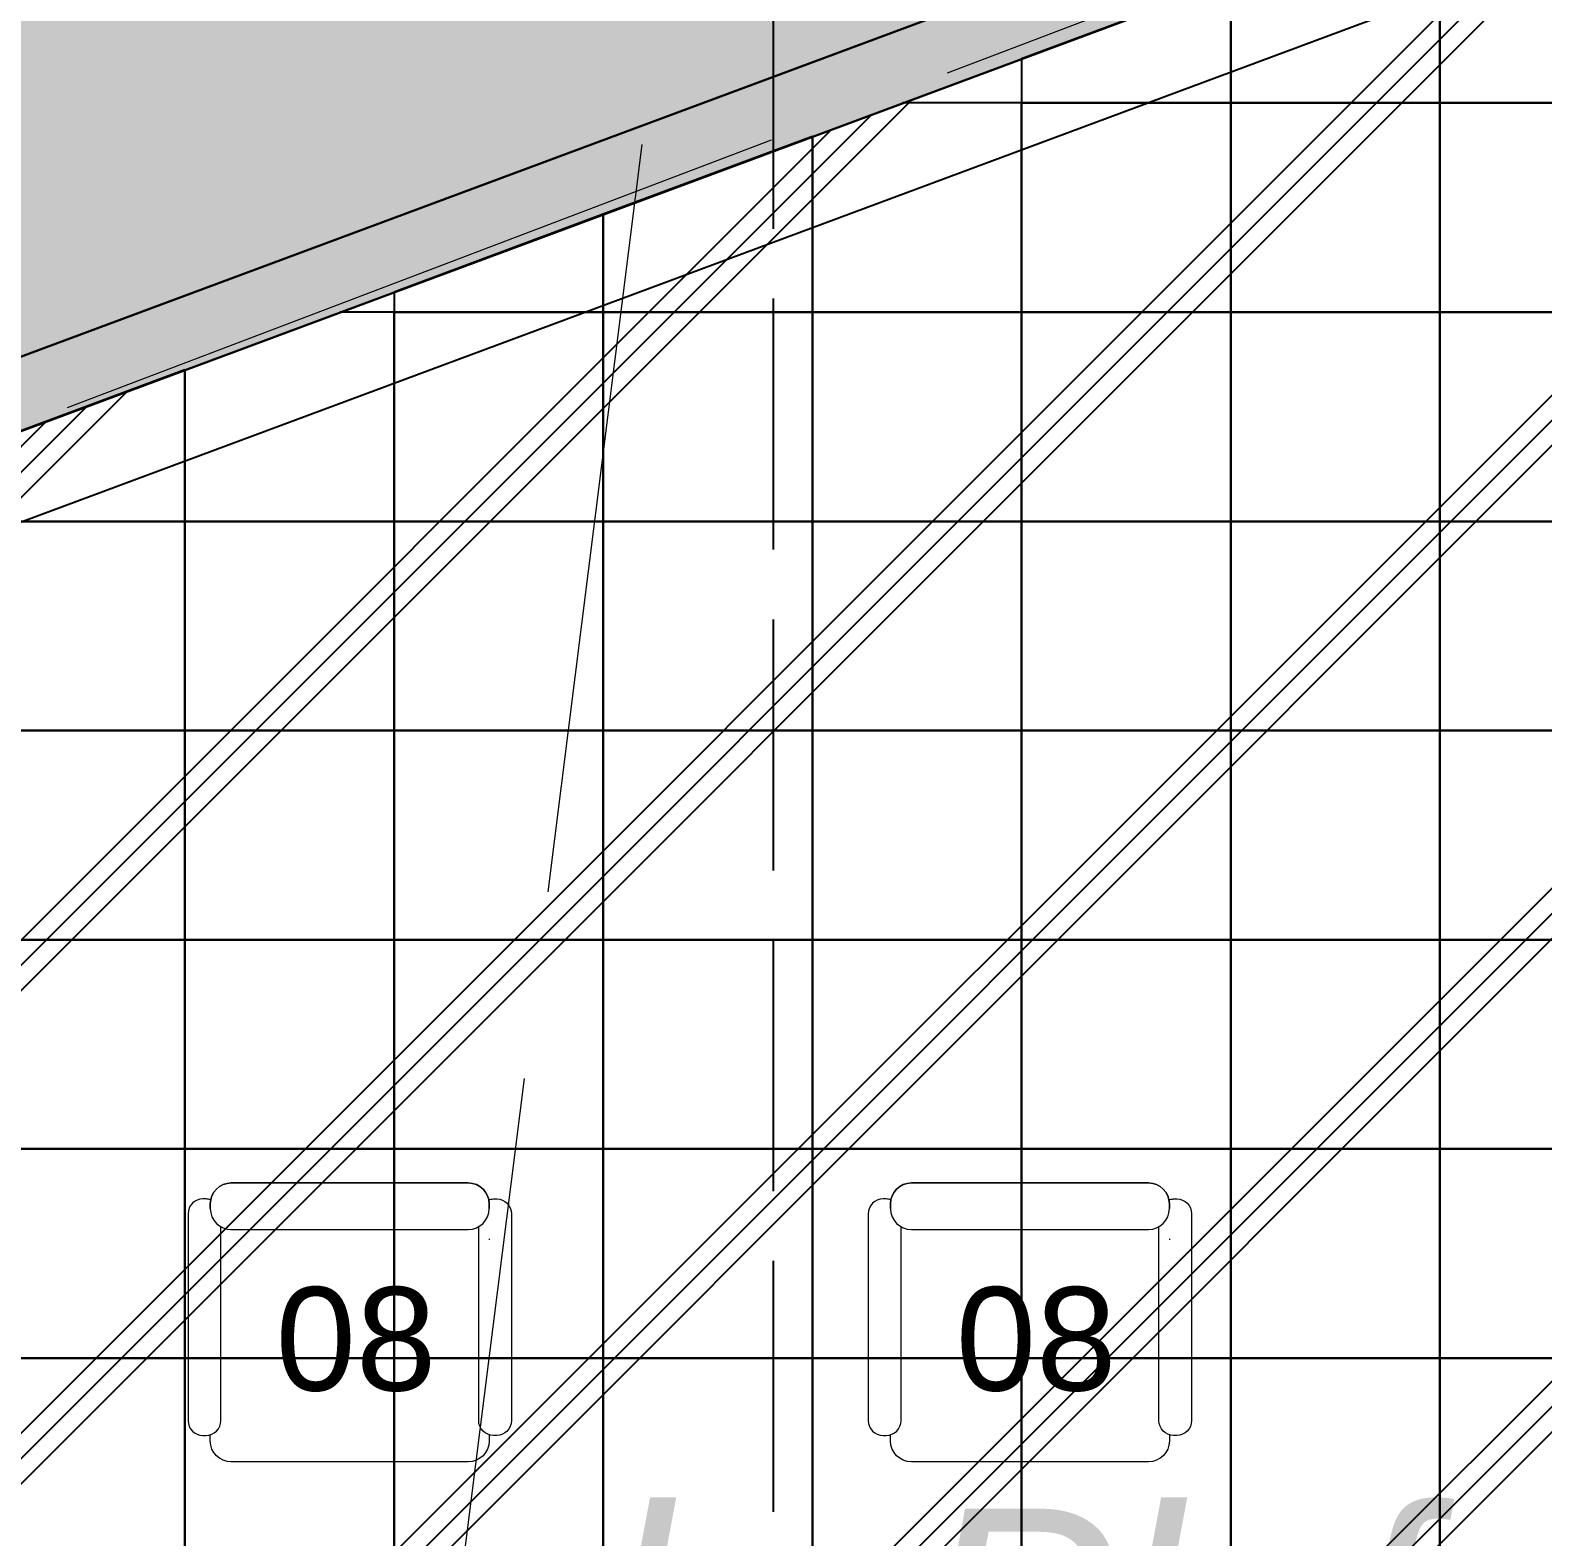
# Model space of a CAD drawing. Header units: millimetres. Extents: x 10930 to 21977, y 3767 to 7635.
# Drawn here: x 10973.31 to 10975.479, y 3818.642 to 3820.802 of the extents above; entities that cross this region are included whole.
import ezdxf

# ---------------------------------------------------------------- set-up
doc = ezdxf.new("R2010")
doc.units = ezdxf.units.MM
doc.linetypes.add('ACAD_ISO02W100', pattern=[15, 12, -3])
for name, color, linetype in [('CORTE', 224, 'Continuous'), ('LOCALES COLINDANTES', 50, 'Continuous'), ('MEDIDAS.', 75, 'Continuous'), ('MUROS - ARQ.', 251, 'Continuous'), ('MUROS ACABADO.', 201, 'Continuous'), ('PISO PATIO DE SERVICIO', 132, 'Continuous'), ('PISO PATIO PUBLICO', 142, 'Continuous')]:
    doc.layers.add(name, color=color, linetype=linetype)
for name, color, linetype, lineweight in [('COTAS', 161, 'ACAD_ISO02W100', 20), ('MUEBLES', 251, 'Continuous', 18), ('MURO TABLAROKA', 253, 'Continuous', 25), ('PLAFON', 151, 'Continuous', 25)]:
    doc.layers.add(name, color=color, linetype=linetype, lineweight=lineweight)
doc.styles.get("Standard").update_dxf_attribs({"font": 'arial.ttf'})
doc.dimstyles.get("Standard").update_dxf_attribs({"dimtxt": 0.15, "dimasz": 0.18, "dimexe": 0.18, "dimexo": 0.0625, "dimgap": 0.09, "dimtad": 0, "dimtih": 1, "dimtoh": 1, "dimzin": 0, "dimdsep": 46, "dimtxsty": 'Standard', "dimblk2": 'ARCHTICK', "dimcen": 0.09, "dimadec": 0, "dimazin": 0, "dimtfac": 1, "dimtofl": 0, "dimtmove": 0, "dimatfit": 3, "dimfxl": 1, "dimtolj": 1, "dimtzin": 0, "dimarcsym": 0})

# ---------------------------------------------------------------- blocks, each defined once
blk = doc.blocks.new('*D61')
at = {"layer": 'Defpoints', "color": 0, "transparency": 16777216}
for p in [(10976.63208906839, 3821.468022545259), (10976.67482064321, 3821.353104179975), (10968.70669844339, 3818.521022545258)]:
    blk.add_point(p, dxfattribs=at)
at = {"layer": 'MEDIDAS.', "color": 0, "lineweight": -2, "transparency": 16777216}
for p, q in [((10976.63208906839, 3821.468022545259), (10976.67482064321, 3821.353104179975)), ((10976.56234482776, 3821.311280849894), (10972.93203665404, 3819.9613766377)), ((10968.86190583366, 3818.447927510055), (10972.49221400738, 3819.797831722247)), ((10968.70669844339, 3818.521022545258), (10968.74943001821, 3818.406104179974))]:
    blk.add_line(p, q, dxfattribs=at)
at = {"layer": 'MEDIDAS.', "color": 0, "transparency": 16777216}
for points in [[(10976.55537427274, 3821.330026819136), (10976.56931538277, 3821.292534880653), (10976.67482064321, 3821.353104179975)], [(10968.85493527864, 3818.466673479296), (10968.86887638867, 3818.429181540813), (10968.74943001821, 3818.406104179974)]]:
    blk.add_solid(points, dxfattribs=at)
at = {"layer": 'MEDIDAS.', "color": 0, "transparency": 16777216, "insert": (10972.71212533071, 3819.879604179975), "char_height": 0.1, "attachment_point": 5}
blk.add_mtext('\\A1;8.46', dxfattribs=at)
blk = doc.blocks.new('_ArchTick')
at = {"color": 0, "linetype": 'ByBlock', "const_width": 0.15}
blk.add_lwpolyline([(-0.5, -0.5), (0.5, 0.5)], dxfattribs=at)
blk = doc.blocks.new('S-2')
at = {"layer": 'MUEBLES'}
for points in [[(-0.1999999999999886, 0.3632291121490994), (-0.1999999999999886, 0.3700000000000045, -0.414213562373095), (-0.1700000000000159, 0.4000000000000057), (0.1700000000000159, 0.4000000000000057, -0.414213562373095), (0.1999999999999886, 0.3700000000000045), (0.1999999999999886, 0.3632291121490994)], [(-0.1994053472210453, 0.3759435307039212, 0.07987186553671613), (-0.2060126158618232, 0.3770057770652784), (-0.2107702993929479, 0.3770057770652784, 0.4142135623754645), (-0.2318503274599379, 0.3559257489982883), (-0.2318503274599379, 0.05906771058084814, 0.4142135623730124), (-0.2107702993929479, 0.03798768251385809), (-0.2060126158617663, 0.03798768251385809, 0.4142135623731518), (-0.1849325877948331, 0.05906771058084814), (-0.1849325877948331, 0.3372095460160836)], [(0.1994053472210453, 0.3759435307039212, -0.07987186553671613), (0.2060126158618232, 0.3770057770652784), (0.2107702993929479, 0.3770057770652784, -0.4142135623754645), (0.2318503274599379, 0.3559257489982883), (0.2318503274599379, 0.05906771058084814, -0.4142135623730124), (0.2107702993929479, 0.03798768251385809), (0.2060126158617663, 0.03798768251385809, -0.4142135623731518), (0.1849325877948331, 0.05906771058084814), (0.1849325877948331, 0.3372095460160836)], [(0.1999999999999886, 0.03886335377833916), (0.1999999999999886, 0.03000000000000114, -0.414213562373095), (0.1700000000000159, 0), (-0.1700000000000159, 0, -0.414213562373095), (-0.1999999999999886, 0.03000000000000114), (-0.1999999999999886, 0.03886335377833916)]]:
    blk.add_lwpolyline(points, format="xyb", dxfattribs=at)
blk.add_lwpolyline([(0.1999999999999886, 0.3632291121490994), (0.1999999999999886, 0.3700000000000045, 0.4142135623730516), (0.1700000000000159, 0.4000000000000057), (-0.1700000000000159, 0.4000000000000057, 0.4142135623730124), (-0.1999999999999886, 0.3700000000000045), (-0.1999999999999886, 0.3632291121490994, 0.4142135623731518), (-0.1700000000000159, 0.3332291121490982), (0.1700000000000159, 0.3332291121490982, 0.414213562373095)], format="xyb", close=True, dxfattribs=at)
blk.add_lwpolyline([(0.1999999999999886, 0.3200387893382413), (0.1999999999999886, 0.3181790521423125)], dxfattribs=at)
blk = doc.blocks.new('piso de patio de servicio')
at = {"layer": 'PISO PATIO DE SERVICIO', "color": 254}
for points in [[(10975.33208906839, 3820.984626813584), (10975.33208906839, 3820.698022545262), (10975.63208906839, 3820.698022545262), (10975.63208906839, 3820.998022545262), (10975.36811431653, 3820.998022545262)], [(10974.43208906839, 3820.649968230116), (10974.43208906839, 3820.398022545262), (10974.73208906839, 3820.398022545262), (10974.73208906839, 3820.698022545262), (10974.56132192172, 3820.698022545262)], [(10973.5320890684, 3820.315309646648), (10973.5320890684, 3820.098022545262), (10973.8320890684, 3820.098022545262), (10973.8320890684, 3820.398022545262), (10973.75452952691, 3820.398022545262)]]:
    blk.add_lwpolyline(points, dxfattribs=at)
for points in [[(10975.03208906839, 3820.698022545262), (10975.33208906839, 3820.698022545262), (10975.33208906839, 3820.984626813584), (10975.03208906839, 3820.873073952428)], [(10974.73208906839, 3820.698022545262), (10975.03208906839, 3820.698022545262), (10975.03208906839, 3820.873073952428), (10974.73208906839, 3820.761521091272)], [(10974.73208906839, 3820.398022545262), (10975.03208906839, 3820.398022545262), (10975.03208906839, 3820.698022545262), (10974.73208906839, 3820.698022545262)], [(10975.03208906839, 3820.398022545262), (10975.33208906839, 3820.398022545262), (10975.33208906839, 3820.698022545262), (10975.03208906839, 3820.698022545262)], [(10975.33208906839, 3820.398022545262), (10975.63208906839, 3820.398022545262), (10975.63208906839, 3820.698022545262), (10975.33208906839, 3820.698022545262)], [(10974.13208906839, 3820.398022545262), (10974.43208906839, 3820.398022545262), (10974.43208906839, 3820.649968230116), (10974.13208906839, 3820.53841536896)], [(10973.8320890684, 3820.398022545262), (10974.13208906839, 3820.398022545262), (10974.13208906839, 3820.53841536896), (10973.8320890684, 3820.426862507804)], [(10973.8320890684, 3820.098022545262), (10974.13208906839, 3820.098022545262), (10974.13208906839, 3820.398022545262), (10973.8320890684, 3820.398022545262)], [(10974.13208906839, 3820.098022545262), (10974.43208906839, 3820.098022545262), (10974.43208906839, 3820.398022545262), (10974.13208906839, 3820.398022545262)], [(10974.43208906839, 3820.098022545262), (10974.73208906839, 3820.098022545262), (10974.73208906839, 3820.398022545262), (10974.43208906839, 3820.398022545262)], [(10974.73208906839, 3820.098022545262), (10975.03208906839, 3820.098022545262), (10975.03208906839, 3820.398022545262), (10974.73208906839, 3820.398022545262)], [(10975.03208906839, 3820.098022545262), (10975.33208906839, 3820.098022545262), (10975.33208906839, 3820.398022545262), (10975.03208906839, 3820.398022545262)], [(10975.33208906839, 3820.098022545262), (10975.63208906839, 3820.098022545262), (10975.63208906839, 3820.398022545262), (10975.33208906839, 3820.398022545262)], [(10973.2320890684, 3820.098022545262), (10973.5320890684, 3820.098022545262), (10973.5320890684, 3820.315309646648), (10973.2320890684, 3820.203756785491)], [(10973.2320890684, 3819.798022545262), (10973.5320890684, 3819.798022545262), (10973.5320890684, 3820.098022545262), (10973.2320890684, 3820.098022545262)], [(10973.5320890684, 3819.798022545262), (10973.8320890684, 3819.798022545262), (10973.8320890684, 3820.098022545262), (10973.5320890684, 3820.098022545262)], [(10973.8320890684, 3819.798022545262), (10974.13208906839, 3819.798022545262), (10974.13208906839, 3820.098022545262), (10973.8320890684, 3820.098022545262)], [(10974.13208906839, 3819.798022545262), (10974.43208906839, 3819.798022545262), (10974.43208906839, 3820.098022545262), (10974.13208906839, 3820.098022545262)], [(10974.43208906839, 3819.798022545262), (10974.73208906839, 3819.798022545262), (10974.73208906839, 3820.098022545262), (10974.43208906839, 3820.098022545262)], [(10974.73208906839, 3819.798022545262), (10975.03208906839, 3819.798022545262), (10975.03208906839, 3820.098022545262), (10974.73208906839, 3820.098022545262)], [(10975.03208906839, 3819.798022545262), (10975.33208906839, 3819.798022545262), (10975.33208906839, 3820.098022545262), (10975.03208906839, 3820.098022545262)], [(10975.33208906839, 3819.798022545262), (10975.63208906839, 3819.798022545262), (10975.63208906839, 3820.098022545262), (10975.33208906839, 3820.098022545262)], [(10973.2320890684, 3819.498022545261), (10973.5320890684, 3819.498022545261), (10973.5320890684, 3819.798022545262), (10973.2320890684, 3819.798022545262)], [(10973.5320890684, 3819.498022545261), (10973.8320890684, 3819.498022545261), (10973.8320890684, 3819.798022545262), (10973.5320890684, 3819.798022545262)], [(10973.8320890684, 3819.498022545261), (10974.13208906839, 3819.498022545261), (10974.13208906839, 3819.798022545262), (10973.8320890684, 3819.798022545262)], [(10974.13208906839, 3819.498022545261), (10974.43208906839, 3819.498022545261), (10974.43208906839, 3819.798022545262), (10974.13208906839, 3819.798022545262)], [(10974.43208906839, 3819.498022545261), (10974.73208906839, 3819.498022545261), (10974.73208906839, 3819.798022545262), (10974.43208906839, 3819.798022545262)], [(10974.73208906839, 3819.498022545261), (10975.03208906839, 3819.498022545261), (10975.03208906839, 3819.798022545262), (10974.73208906839, 3819.798022545262)], [(10975.03208906839, 3819.498022545261), (10975.33208906839, 3819.498022545261), (10975.33208906839, 3819.798022545262), (10975.03208906839, 3819.798022545262)], [(10975.33208906839, 3819.498022545261), (10975.63208906839, 3819.498022545261), (10975.63208906839, 3819.798022545262), (10975.33208906839, 3819.798022545262)], [(10973.2320890684, 3819.198022545261), (10973.5320890684, 3819.198022545261), (10973.5320890684, 3819.498022545261), (10973.2320890684, 3819.498022545261)], [(10973.5320890684, 3819.198022545261), (10973.8320890684, 3819.198022545261), (10973.8320890684, 3819.498022545261), (10973.5320890684, 3819.498022545261)], [(10973.8320890684, 3819.198022545261), (10974.13208906839, 3819.198022545261), (10974.13208906839, 3819.498022545261), (10973.8320890684, 3819.498022545261)], [(10974.13208906839, 3819.198022545261), (10974.43208906839, 3819.198022545261), (10974.43208906839, 3819.498022545261), (10974.13208906839, 3819.498022545261)], [(10974.43208906839, 3819.198022545261), (10974.73208906839, 3819.198022545261), (10974.73208906839, 3819.498022545261), (10974.43208906839, 3819.498022545261)], [(10974.73208906839, 3819.198022545261), (10975.03208906839, 3819.198022545261), (10975.03208906839, 3819.498022545261), (10974.73208906839, 3819.498022545261)], [(10975.03208906839, 3819.198022545261), (10975.33208906839, 3819.198022545261), (10975.33208906839, 3819.498022545261), (10975.03208906839, 3819.498022545261)], [(10975.33208906839, 3819.198022545261), (10975.63208906839, 3819.198022545261), (10975.63208906839, 3819.498022545261), (10975.33208906839, 3819.498022545261)], [(10973.2320890684, 3818.898022545261), (10973.5320890684, 3818.898022545261), (10973.5320890684, 3819.198022545261), (10973.2320890684, 3819.198022545261)], [(10973.5320890684, 3818.898022545261), (10973.8320890684, 3818.898022545261), (10973.8320890684, 3819.198022545261), (10973.5320890684, 3819.198022545261)], [(10973.8320890684, 3818.898022545261), (10974.13208906839, 3818.898022545261), (10974.13208906839, 3819.198022545261), (10973.8320890684, 3819.198022545261)], [(10974.13208906839, 3818.898022545261), (10974.43208906839, 3818.898022545261), (10974.43208906839, 3819.198022545261), (10974.13208906839, 3819.198022545261)], [(10974.43208906839, 3818.898022545261), (10974.73208906839, 3818.898022545261), (10974.73208906839, 3819.198022545261), (10974.43208906839, 3819.198022545261)], [(10974.73208906839, 3818.898022545261), (10975.03208906839, 3818.898022545261), (10975.03208906839, 3819.198022545261), (10974.73208906839, 3819.198022545261)], [(10975.03208906839, 3818.898022545261), (10975.33208906839, 3818.898022545261), (10975.33208906839, 3819.198022545261), (10975.03208906839, 3819.198022545261)], [(10975.33208906839, 3818.898022545261), (10975.63208906839, 3818.898022545261), (10975.63208906839, 3819.198022545261), (10975.33208906839, 3819.198022545261)], [(10973.2320890684, 3818.598022545261), (10973.5320890684, 3818.598022545261), (10973.5320890684, 3818.898022545261), (10973.2320890684, 3818.898022545261)], [(10973.5320890684, 3818.598022545261), (10973.8320890684, 3818.598022545261), (10973.8320890684, 3818.898022545261), (10973.5320890684, 3818.898022545261)], [(10973.8320890684, 3818.598022545261), (10974.13208906839, 3818.598022545261), (10974.13208906839, 3818.898022545261), (10973.8320890684, 3818.898022545261)], [(10974.13208906839, 3818.598022545261), (10974.43208906839, 3818.598022545261), (10974.43208906839, 3818.898022545261), (10974.13208906839, 3818.898022545261)], [(10974.43208906839, 3818.598022545261), (10974.73208906839, 3818.598022545261), (10974.73208906839, 3818.898022545261), (10974.43208906839, 3818.898022545261)], [(10974.73208906839, 3818.598022545261), (10975.03208906839, 3818.598022545261), (10975.03208906839, 3818.898022545261), (10974.73208906839, 3818.898022545261)], [(10975.03208906839, 3818.598022545261), (10975.33208906839, 3818.598022545261), (10975.33208906839, 3818.898022545261), (10975.03208906839, 3818.898022545261)], [(10975.33208906839, 3818.598022545261), (10975.63208906839, 3818.598022545261), (10975.63208906839, 3818.898022545261), (10975.33208906839, 3818.898022545261)]]:
    blk.add_lwpolyline(points, close=True, dxfattribs=at)
at = {"layer": 'PISO PATIO PUBLICO', "color": 254}
blk.add_lwpolyline([(10971.1320890684, 3819.422886757399), (10976.63208906839, 3821.468022545259)], dxfattribs=at)

msp = doc.modelspace()

# ---------------------------------------------------------------- hatches: boundary and pattern name
at = {"layer": 'LOCALES COLINDANTES'}
h = msp.add_hatch(color=9, dxfattribs=at)
h.dxf.hatch_style = 1
h.paths.add_polyline_path([(10967.33669844339, 3818.621022545258), (10968.70669844339, 3818.627712147392), (10976.61409866797, 3821.56802254526), (10967.33669844338, 3821.56802254526)])
at = {"layer": 'MURO TABLAROKA'}
h = msp.add_hatch(color=251, dxfattribs=at)
h.dxf.hatch_style = 1
h.paths.add_polyline_path([(10977.69669844339, 3796.039019220638), (10977.69669844339, 3796.28490261496), (10977.57538173587, 3796.28490261496), (10977.14669844339, 3796.191371714783), (10977.14669844339, 3796.789019220637), (10977.34669844339, 3796.789019220637), (10977.34669844339, 3796.899019220637), (10977.89127367204, 3796.899019220637), (10978.09669844339, 3800.580234538075), (10978.09669844339, 3808.733022545259), (10979.04669844339, 3808.73302254526), (10979.04669844339, 3811.553022545259), (10979.12208906839, 3811.553022545259), (10979.12208906839, 3816.098022545259), (10979.43208906838, 3816.098022545259), (10979.43208906838, 3817.99802254526), (10979.63208906839, 3817.99802254526), (10979.63208906838, 3821.568022545259), (10976.61409866797, 3821.56802254526), (10968.70669844339, 3818.627712147392), (10968.70669844339, 3818.521022545258), (10976.63208906839, 3821.468022545259), (10976.63208906839, 3819.99802254526), (10977.32208906839, 3819.99802254526), (10977.32208906839, 3820.01802254526), (10977.35208906839, 3820.01802254526), (10977.35208906839, 3820.11802254526), (10976.73208906839, 3820.11802254526), (10976.73208906839, 3821.468022545259), (10978.03206605081, 3821.468022545259), (10978.03206605081, 3820.020228032517), (10978.06206605081, 3820.020228032517), (10978.0620824941, 3819.99802254526), (10978.1620824941, 3819.99802254526), (10978.1620824941, 3820.01802254526), (10978.1920824941, 3820.01802254526), (10978.1920824941, 3821.468022545259), (10979.53208906839, 3821.468022545259), (10979.53208906839, 3820.118022545259), (10978.87208906839, 3820.118022545259), (10978.87208906839, 3820.01802254526), (10978.90208906839, 3820.01802254526), (10978.90208906839, 3819.99802254526), (10979.53208906839, 3819.99802254526), (10979.53208906839, 3818.098022545259), (10979.33208906838, 3818.098022545259), (10979.33208906838, 3816.198022545259), (10978.03208906839, 3816.198022545259), (10978.03208906839, 3816.098022545259), (10979.02208906838, 3816.098022545259), (10979.02208906838, 3811.653022545259), (10978.94669844339, 3811.653022545259), (10978.94669844339, 3808.833022545259), (10978.09669844339, 3808.833022545259), (10978.09669844339, 3812.533022545259), (10977.66169848133, 3813.598050093669), (10977.13169848133, 3813.598050093669), (10977.13169848133, 3814.448050093669), (10978.21169844339, 3814.448022545259), (10978.21169844339, 3814.548022545259), (10977.04169844339, 3814.548022545259), (10977.04169844339, 3814.513022545259), (10977.02669844339, 3814.513022545259), (10977.02669844339, 3812.633022545259), (10977.39669844339, 3812.633022545259), (10977.39669844339, 3812.533022545259), (10977.99669844339, 3812.533022545259), (10977.99669844339, 3800.583022545259), (10977.79669844339, 3796.999019220637), (10977.24669844339, 3796.999019220637), (10977.24669844339, 3796.889019220637), (10977.14669844339, 3796.889019220637), (10977.14669844339, 3796.939019220637), (10977.04669844339, 3796.939019220637), (10977.04669844339, 3796.039019220637), (10977.14669844339, 3796.039019220637), (10977.14669844339, 3796.089019220638), (10977.59669844339, 3796.187201038819), (10977.59669844339, 3796.039019220638)])
at = {"layer": 'PLAFON'}
h = msp.add_hatch(dxfattribs=at)
h.set_pattern_fill('JIS_RC_10', color=142, scale=0.05)
h.set_pattern_definition([(45, (0, 0), (-0.3535533905932737, 0.3535533905932738), []), (45, (0.03625, 0), (-0.3535533905932737, 0.3535533905932738), []), (45, (0.0725, 0), (-0.3535533905932737, 0.3535533905932738), [])])
h.paths.add_polyline_path([(10976.63208906839, 3821.468022545259), (10968.70669844339, 3818.521022545258), (10967.43669844339, 3818.521022545258), (10967.43669844339, 3815.681022545258), (10967.45669844339, 3815.681022545258), (10967.45669844339, 3815.081022545258), (10968.40669844339, 3815.081022545258), (10968.40669844339, 3815.681022545258), (10973.40669844339, 3815.681022545258), (10973.40669844338, 3816.281022545258), (10974.60669844339, 3816.281022545258), (10974.60669844339, 3815.681022545259), (10977.12669844339, 3815.681022545259), (10977.12669844339, 3815.096022545259), (10977.04169844339, 3815.096022545259), (10977.04169844339, 3815.131022545258), (10977.02669844339, 3815.131022545258), (10977.02669844339, 3814.513022545259), (10977.04169844339, 3814.513022545259), (10977.04169844339, 3814.548022545259), (10978.21169844339, 3814.548022545259), (10978.21169844339, 3814.448022545259), (10977.13169848133, 3814.448050093669), (10977.13169848133, 3813.598050093669), (10977.66169848133, 3813.598050093669), (10978.09669844339, 3812.533022545259), (10978.09669844339, 3808.833022545259), (10978.94669844339, 3808.833022545259), (10978.94669844339, 3811.653022545259), (10979.02208906838, 3811.653022545259), (10979.02208906838, 3816.098022545259), (10978.03208906839, 3816.098022545259), (10978.03208906839, 3816.198022545259), (10979.33208906838, 3816.198022545259), (10979.33208906838, 3818.098022545259), (10979.53208906839, 3818.098022545259), (10979.53208906839, 3819.99802254526), (10978.90208906839, 3819.99802254526), (10978.90208906839, 3820.01802254526), (10978.87208906839, 3820.01802254526), (10978.87208906839, 3820.118022545259), (10979.53208906839, 3820.118022545259), (10979.53208906839, 3821.468022545259), (10978.1920824941, 3821.468022545259), (10978.1920824941, 3820.01802254526), (10978.1620824941, 3820.01802254526), (10978.1620824941, 3819.99802254526), (10978.0620824941, 3819.99802254526), (10978.0620824941, 3820.020228032517), (10978.03206605081, 3820.020228032517), (10978.03206605081, 3821.468022545259), (10976.73208906839, 3821.468022545259), (10976.73208906839, 3820.11802254526), (10977.35208906839, 3820.11802254526), (10977.35208906839, 3820.01802254526), (10977.32208906839, 3820.01802254526), (10977.32208906839, 3819.99802254526), (10976.63208906839, 3819.99802254526)])

# ---------------------------------------------------------------- linework, layer by layer
at = {"layer": 'CORTE', "linetype": 'ACAD_ISO02W100', "ltscale": 0.03}
msp.add_line((10974.37641386126, 3793.377514013721), (10974.37641386126, 3824.941156512438), dxfattribs=at)
at = {"layer": 'COTAS', "color": 10, "linetype": 'ACAD_ISO02W100', "ltscale": 0.09}
msp.add_line((10974.5252836988, 3823.317298668303), (10970.94509406653, 3794.923233006967), dxfattribs=at)
at = {"layer": 'COTAS', "color": 1, "ltscale": 0.09}
msp.add_line((10980.68167657753, 3823.044985157867), (10965.87246825809, 3817.410975033733), dxfattribs=at)
at = {"layer": 'MURO TABLAROKA', "color": 251}
for points in [[(10979.12208906839, 3811.553022545259), (10979.12208906839, 3816.098022545259), (10979.43208906838, 3816.098022545259), (10979.43208906838, 3817.99802254526), (10979.63208906839, 3817.99802254526), (10979.63208906838, 3821.568022545259), (10976.61409866797, 3821.56802254526), (10968.70669844339, 3818.627712147392)], [(10968.70669844339, 3818.521022545258), (10976.63208906839, 3821.468022545259), (10976.63208906839, 3819.99802254526), (10977.32208906839, 3819.99802254526), (10977.32208906839, 3820.01802254526), (10977.35208906839, 3820.01802254526), (10977.35208906839, 3820.11802254526), (10976.73208906839, 3820.11802254526), (10976.73208906839, 3821.468022545259)]]:
    msp.add_lwpolyline(points, dxfattribs=at)
at = {"layer": 'MUROS - ARQ.', "color": 251}
for points in [[(10979.12208906839, 3811.553022545259), (10979.12208906839, 3814.548022545259), (10979.12208906839, 3816.098022545259), (10979.43208906838, 3816.098022545259), (10979.43208906838, 3817.99802254526), (10979.63208906839, 3817.998022545259), (10979.63208906839, 3819.99802254526), (10979.63208906838, 3821.568022545259), (10976.61409866797, 3821.56802254526), (10968.70669844339, 3818.627712147392)], [(10968.70669844339, 3818.521022545258), (10976.63208906839, 3821.468022545259), (10976.63208906839, 3820.118022545259), (10976.63208906839, 3819.99802254526), (10977.32208906839, 3819.99802254526), (10977.32208906839, 3820.01802254526), (10977.35208906839, 3820.01802254526), (10977.35208906839, 3820.11802254526), (10976.73208906839, 3820.11802254526), (10976.73208906838, 3821.468022545259)]]:
    msp.add_lwpolyline(points, dxfattribs=at)
at = {"layer": 'MUROS ACABADO.', "color": 254}
msp.add_lwpolyline([(10967.33669844339, 3818.621022545258), (10968.70669844339, 3818.627712147392), (10976.61409866797, 3821.56802254526), (10967.33669844338, 3821.56802254526), (10967.33669844338, 3818.621022545258)], dxfattribs=at)
at = {"layer": 'PLAFON', "color": 7, "true_color": 0xeaeff1}
msp.add_lwpolyline([(10976.63208906839, 3821.468022545259), (10968.70669844339, 3818.521022545258)], dxfattribs=at)

# ---------------------------------------------------------------- block references
at = {"layer": 'MUEBLES'}
for p in [(10973.76847656504, 3818.749343528821), (10974.7440526537, 3818.749343528821)]:
    msp.add_blockref('S-2', p, dxfattribs=at)
at = {"layer": 'PISO PATIO PUBLICO'}
msp.add_blockref('piso de patio de servicio', (0, 0), dxfattribs=at)

# ---------------------------------------------------------------- texts
at = {"layer": 'MUEBLES', "char_height": 0.1483227153612031, "attachment_point": 1}
for insert in [(10973.58354397725, 3818.99990305387), (10974.5591200659, 3818.99990305387)]:
    msp.add_mtext_dynamic_manual_height_columns('\\pi0.078547;08', width=0.3698651755896663, gutter_width=12.5, heights=[0], dxfattribs=dict(at, insert=insert))
at = {"layer": 'PLAFON', "color": 7, "insert": (10972.75625642517, 3818.682202305608), "char_height": 0.3052059090858525, "attachment_point": 1}
msp.add_mtext_dynamic_manual_height_columns('{\\fArial|b0|i1|c0|p34;\\C230;Altura de Plafon.\\Ph=2.60 mts}', width=5.046160429867314, gutter_width=12.5, heights=[0], dxfattribs=at)

# ---------------------------------------------------------------- dimensions: what is measured, and where the dimension line sits
at = {"layer": 'MEDIDAS.'}
dim = msp.add_aligned_dim(p1=(10968.70669844339, 3818.521022545258), p2=(10976.63208906839, 3821.468022545259), distance=-0.12260594669960334, dimstyle='Standard', override={"dimtxt": 0.1, "dimasz": 0.12, "dimexe": 0, "dimexo": 0}, dxfattribs=at)
dim.commit()
dim.dimension.update_dxf_attribs({"geometry": '*D61', "text_midpoint": (10972.71212533071, 3819.879604179975)})

doc.saveas('drawing.dxf')
